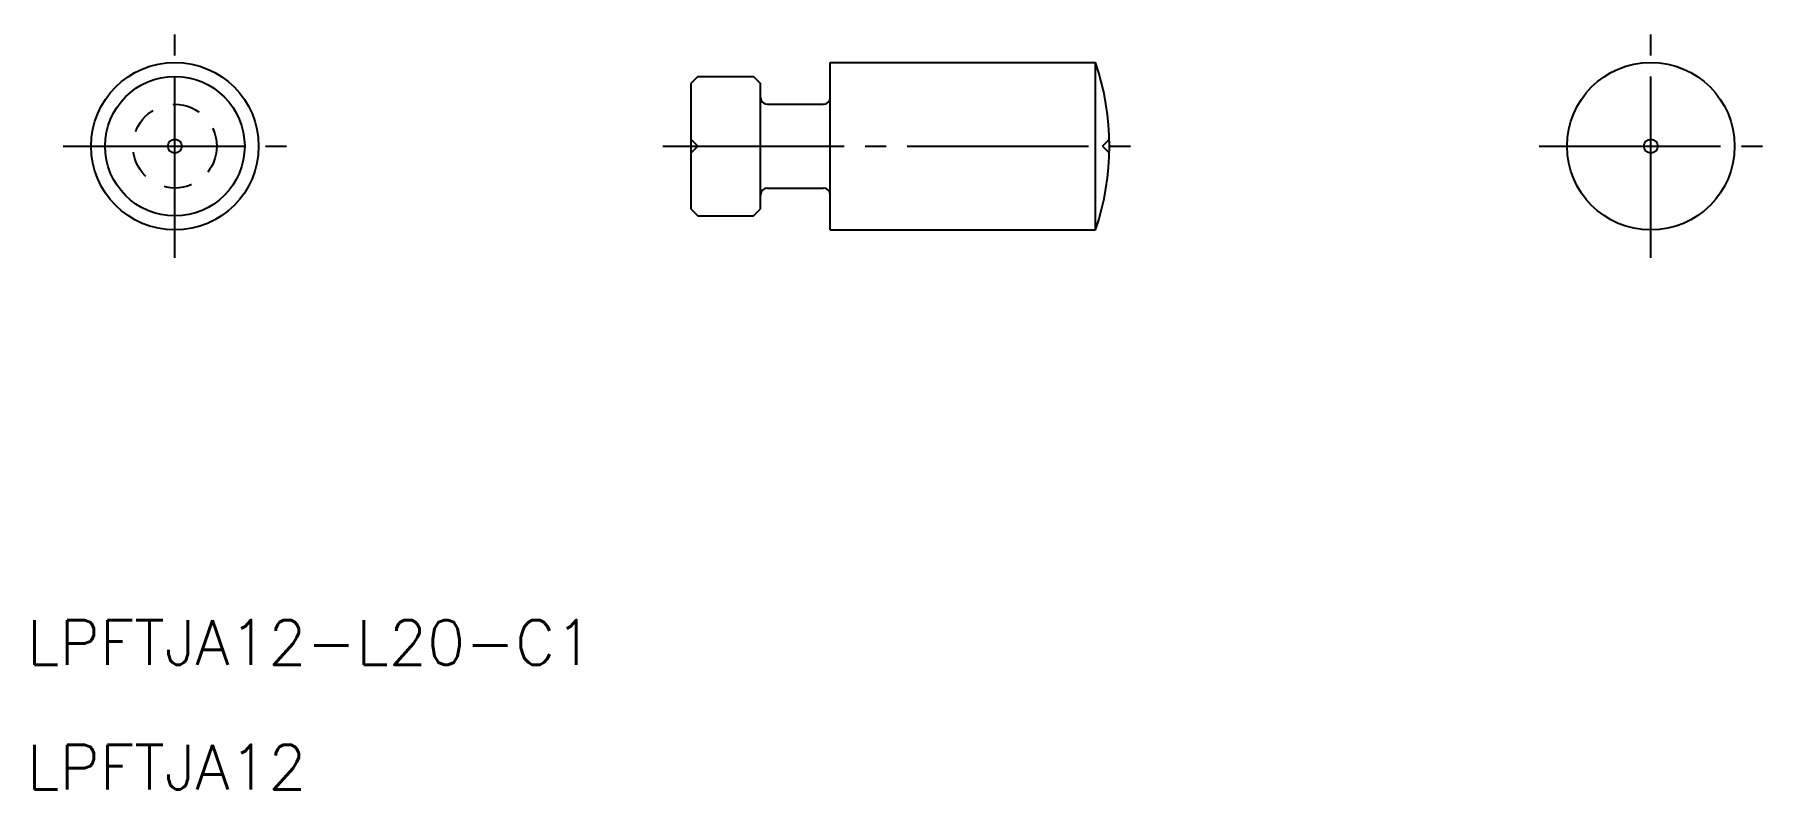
# Model space of a CAD drawing. Extents: x 53 to 177, y 147 to 201.
import ezdxf

# ---------------------------------------------------------------- set-up
doc = ezdxf.new("R2010")
doc.units = 0
doc.linetypes.add('CENTER', pattern=[17.5, 13, -1.5, 1.5, -1.5])
doc.linetypes.add('DASHED', pattern=[3.5, 2, -1.5])
doc.layers.get('0').update_dxf_attribs({"linetype": 'CONTINUOUS'})
doc.layers.add('CENTER', color=1, linetype='CENTER')
doc.styles.get("Standard").update_dxf_attribs({"font": 'txt.shx', "bigfont": '@extfont2.shx'})

msp = doc.modelspace()

# ---------------------------------------------------------------- linework, layer by layer
at = {"color": 7, "linetype": 'CONTINUOUS'}
for p, q in [((110.28, 186.91), (110.28, 198.91)), ((110.28, 198.91), (129.28, 198.91)), ((129.28, 186.91), (129.28, 198.91)), ((100.78, 197.91), (100.28, 197.41)), ((100.28, 197.41), (100.28, 188.41)), ((100.78, 197.91), (104.78, 197.91)), ((104.78, 197.91), (105.28, 197.41)), ((105.28, 188.41), (105.28, 197.41)), ((105.78, 195.91), (109.78, 195.91)), ((105.78, 189.91), (109.78, 189.91)), ((100.28, 188.41), (100.78, 187.91)), ((104.78, 187.91), (105.28, 188.41)), ((100.78, 187.91), (104.78, 187.91)), ((110.28, 186.91), (129.28, 186.91))]:
    msp.add_line(p, q, dxfattribs=at)
at = {"color": 3, "linetype": 'DASHED'}
for p, q in [((100.78, 192.91), (100.28, 193.41)), ((129.78, 192.91), (130.28, 193.41)), ((100.78, 192.91), (100.28, 192.41)), ((129.78, 192.91), (130.28, 192.41))]:
    msp.add_line(p, q, dxfattribs=at)
at = {"color": 7, "linetype": 'CONTINUOUS'}
for centre, radius in [((63.32, 192.91), 6), ((169.07, 192.91), 6), ((63.32, 192.91), 5), ((63.32, 192.91), 0.5), ((169.07, 192.91), 0.5)]:
    msp.add_circle(centre, radius, dxfattribs=at)
at = {"color": 3, "linetype": 'DASHED'}
msp.add_circle((63.32, 192.91), 3, dxfattribs=at)
at = {"color": 7, "linetype": 'CONTINUOUS'}
for centre, radius, start, end in [((111.78, 192.91), 18.5, 341.0754, 18.9246), ((105.78, 196.41), 0.5, 180, 270), ((109.78, 196.41), 0.5, 270, 0), ((105.78, 189.41), 0.5, 90, 180), ((109.78, 189.41), 0.5, 0, 90)]:
    msp.add_arc(centre, radius, start, end, dxfattribs=at)
at = {"layer": 'CENTER', "color": 1, "linetype": 'CENTER'}
for p, q in [((63.32, 184.91), (63.32, 200.91)), ((169.07, 184.91), (169.07, 200.91)), ((55.32, 192.91), (71.32, 192.91)), ((98.28, 192.91), (132.28, 192.91)), ((161.07, 192.91), (177.07, 192.91))]:
    msp.add_line(p, q, dxfattribs=at)

# ---------------------------------------------------------------- texts
at = {"color": 7, "linetype": 'CONTINUOUS'}
for s, p in [('LPFTJA12-L20-C1', (52.72, 155.75)), ('LPFTJA12', (52.72, 146.82))]:
    msp.add_text(s, height=3.2, dxfattribs=at).set_placement(p)

doc.saveas('drawing.dxf')
